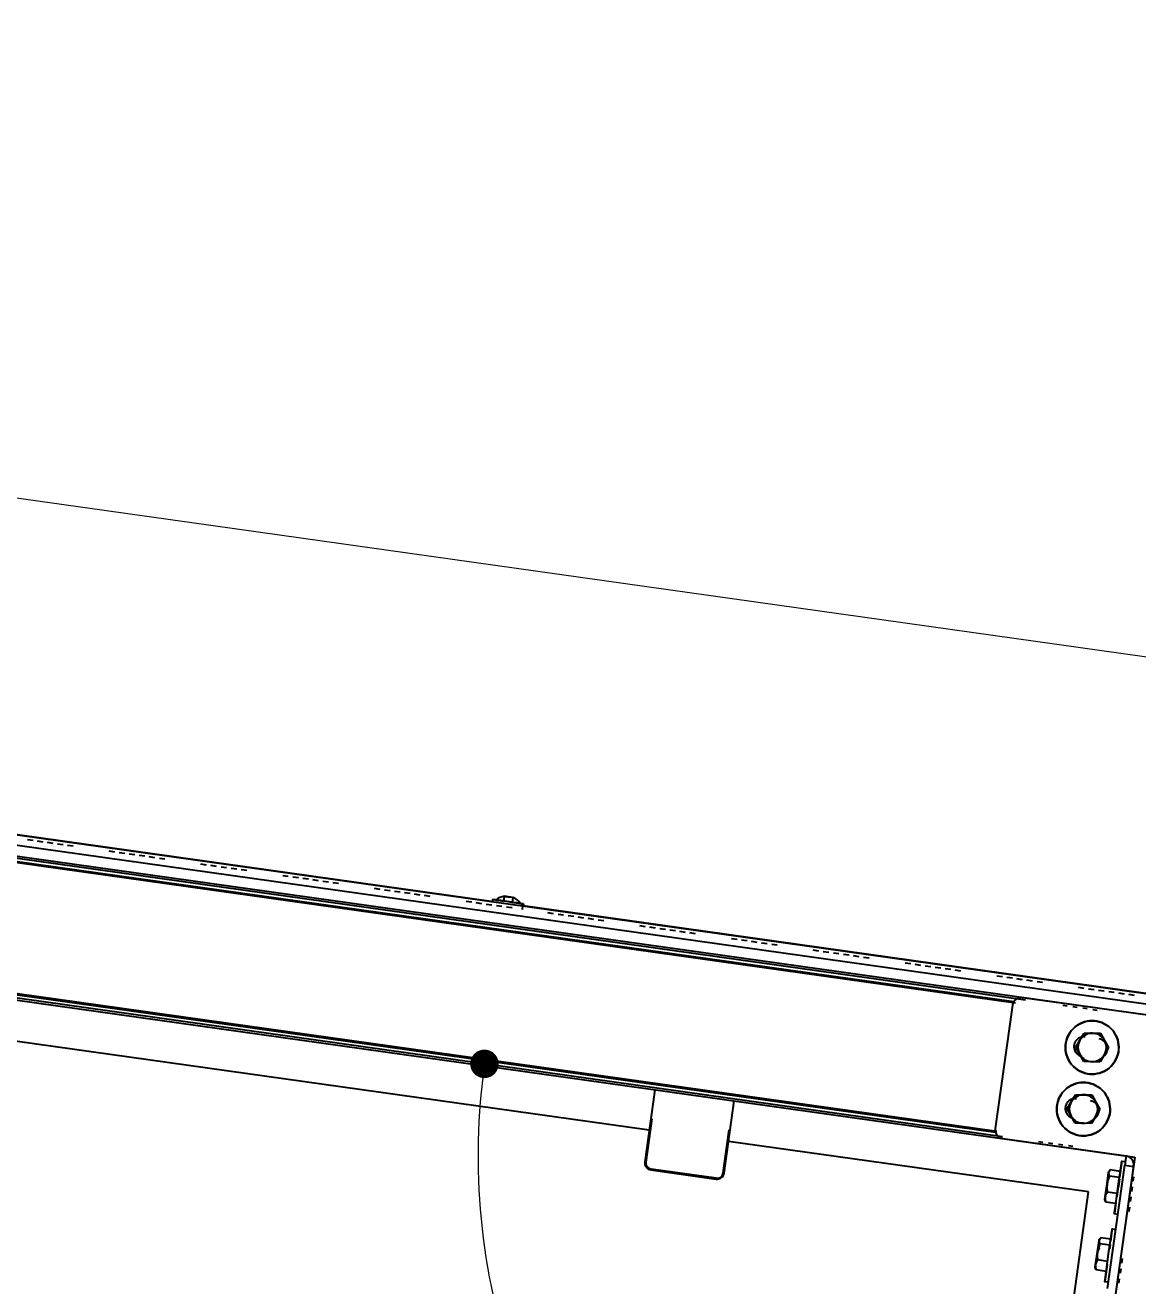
# Model space of a CAD drawing. Header units: millimetres. Extents: x 3109 to 13995, y 24552 to 39949.
# Drawn here: x 6123 to 6748, y 35281 to 35990 of the extents above; entities that cross this region are included whole.
import ezdxf

# ---------------------------------------------------------------- set-up
doc = ezdxf.new("R2010")
doc.units = ezdxf.units.MM
doc.header["$LTSCALE"] = 3
doc.layers.add('DomyÅ›lny', color=7, linetype='Continuous')
doc.styles.get("Standard").update_dxf_attribs({"font": 'arial.ttf'})
doc.dimstyles.new('MATEUSZ', dxfattribs={"dimtxt": 35, "dimasz": 16, "dimexe": 0.18, "dimexo": 0.0625, "dimgap": 0.09, "dimtad": 0, "dimdec": 0, "dimdsep": 46, "dimtxsty": 'Standard', "dimblk": 'DOT', "dimcen": 0.09, "dimse1": 1, "dimse2": 1, "dimadec": 0, "dimazin": 0, "dimtfac": 1, "dimtdec": 0, "dimtofl": 0, "dimtmove": 0, "dimatfit": 3, "dimfxl": 1, "dimtolj": 1, "dimtzin": 0, "dimlwd": 9, "dimlwe": 9, "dimarcsym": 0})

# ---------------------------------------------------------------- blocks, each defined once
blk = doc.blocks.new('_Dot')
at = {"color": 0, "linetype": 'ByBlock', "lineweight": -2}
blk.add_line((-0.5, 0), (-1, 0), dxfattribs=at)
at = {"color": 0, "linetype": 'ByBlock', "const_width": 0.5}
blk.add_lwpolyline([(-0.25, 0, 1), (0.25, 0, 1)], format="xyb", close=True, dxfattribs=at)
blk = doc.blocks.new('*D27')
at = {"color": 0, "lineweight": 9, "transparency": 16777216}
for start, end in [(59.5164, 79.03644), (2.96356, 22.4836)]:
    blk.add_arc((6545.65, 33349.34), 309.37, start, end, dxfattribs=at)
at = {"layer": 'Defpoints', "color": 0, "transparency": 16777216}
for p in [(6825.8, 35342.67), (6820.48, 33491.39), (6414.74, 33349.34), (6545.65, 33349.34), (6594.74, 33349.34)]:
    blk.add_point(p, dxfattribs=at)
at = {"color": 0, "lineweight": 9, "transparency": 16777216, "xscale": 16, "yscale": 16, "zscale": 16}
for p, rotation in [((6588.71, 33655.7), 170.518219425483), ((6855.02, 33349.34), 271.4817805745178)]:
    blk.add_blockref('_Dot', p, dxfattribs=dict(at, rotation=rotation))
at = {"color": 0, "transparency": 16777216, "insert": (6779.14, 33552.3), "char_height": 100, "attachment_point": 5, "rotation": 311}
blk.add_mtext('\\A1;82°', dxfattribs=at)
blk = doc.blocks.new('*D29')
at = {"color": 0, "lineweight": 9, "transparency": 16777216}
for start, end in [(340.87021, 2.82595), (279.17405, 301.12979)]:
    blk.add_arc((4551.57, 34184.71), 288.86, start, end, dxfattribs=at)
at = {"layer": 'Defpoints', "color": 0, "transparency": 16777216}
for p in [(4394.27, 35681.38), (6612.72, 34401.34), (4551.57, 34184.71), (4721.36, 33951.02), (4638.64, 33356.34)]:
    blk.add_point(p, dxfattribs=at)
at = {"color": 0, "lineweight": 9, "transparency": 16777216, "xscale": 16, "yscale": 16, "zscale": 16}
for p, rotation in [((4838.85, 34214.9), 94.41297339771745), ((4581.77, 33897.43), 187.5870266022825)]:
    blk.add_blockref('_Dot', p, dxfattribs=dict(at, rotation=rotation))
at = {"color": 0, "transparency": 16777216, "insert": (4776.06, 34002.92), "char_height": 100, "attachment_point": 5, "rotation": 51}
blk.add_mtext('\\A1;90°', dxfattribs=at)
blk = doc.blocks.new('*D30')
at = {"color": 0, "lineweight": 9, "transparency": 16777216}
for start, end in [(329.45443, 349.50127), (278.49873, 298.54557)]:
    blk.add_arc((4392.79, 35685.64), 366.91, start, end, dxfattribs=at)
at = {"layer": 'Defpoints', "color": 0, "transparency": 16777216}
for p in [(4469.01, 35674.93), (4401.08, 35606.73), (4583.59, 35372.25), (6672.2, 35365.29), (4637.61, 33356.34)]:
    blk.add_point(p, dxfattribs=at)
at = {"color": 0, "lineweight": 9, "transparency": 16777216, "xscale": 16, "yscale": 16, "zscale": 16}
for p, rotation in [((4756.13, 35634.58), 80.75063463596969), ((4431.14, 35320.75), 187.2493653640306)]:
    blk.add_blockref('_Dot', p, dxfattribs=dict(at, rotation=rotation))
at = {"color": 0, "transparency": 16777216, "insert": (4647.66, 35421.71), "char_height": 100, "attachment_point": 5, "rotation": 44}
blk.add_mtext('\\A1;76°', dxfattribs=at)
blk = doc.blocks.new('*D31')
at = {"color": 0, "lineweight": 9, "transparency": 16777216}
for start, end in [(174.47431, 201.63469), (232.36531, 259.52569)]:
    blk.add_arc((6747.74, 35354.68), 370.53, start, end, dxfattribs=at)
at = {"layer": 'Defpoints', "color": 0, "transparency": 16777216}
for p in [(4469.01, 35674.93), (6672.2, 35365.29), (6737.21, 35279.78), (6404.19, 35215.88), (6465.9, 33349.34)]:
    blk.add_point(p, dxfattribs=at)
at = {"color": 0, "lineweight": 9, "transparency": 16777216, "xscale": 16, "yscale": 16, "zscale": 16}
for p, rotation in [((6380.81, 35406.25), 83.23715371402146), ((6696.17, 34987.75), 350.7628462859789)]:
    blk.add_blockref('_Dot', p, dxfattribs=dict(at, rotation=rotation))
at = {"color": 0, "transparency": 16777216, "insert": (6451.82, 35131.69), "char_height": 100, "attachment_point": 5, "rotation": 307}
blk.add_mtext('\\A1;90°', dxfattribs=at)
blk = doc.blocks.new('*D32')
at = {"color": 0, "lineweight": 9, "transparency": 16777216}
for p, q in [((7401.61, 35409.97), (7401.61, 34534.29)), ((7401.61, 33357.34), (7401.61, 34233.02))]:
    blk.add_line(p, q, dxfattribs=at)
at = {"layer": 'Defpoints', "color": 0, "transparency": 16777216}
for p in [(6879.77, 35425.97), (6604.45, 33341.34), (7401.61, 33341.34)]:
    blk.add_point(p, dxfattribs=at)
at = {"color": 0, "lineweight": 9, "transparency": 16777216, "xscale": 16, "yscale": 16, "zscale": 16}
for p, rotation in [((7401.61, 35425.97), 90), ((7401.61, 33341.34), 270)]:
    blk.add_blockref('_Dot', p, dxfattribs=dict(at, rotation=rotation))
at = {"color": 0, "transparency": 16777216, "insert": (7401.61, 34383.66), "char_height": 100, "attachment_point": 5, "rotation": 90}
blk.add_mtext('\\A1;2085', dxfattribs=at)
blk = doc.blocks.new('*D33')
at = {"color": 0, "lineweight": 9, "transparency": 16777216}
for p, q in [((4297.74, 35979.98), (5445.38, 35818.69)), ((6890.27, 35615.62), (5742.63, 35776.91))]:
    blk.add_line(p, q, dxfattribs=at)
at = {"layer": 'Defpoints', "color": 0, "transparency": 16777216}
for p in [(4255.56, 35794.78), (6906.11, 35613.39), (6879.77, 35425.97)]:
    blk.add_point(p, dxfattribs=at)
at = {"color": 0, "lineweight": 9, "transparency": 16777216, "xscale": 16, "yscale": 16, "zscale": 16}
for p, rotation in [((4281.9, 35982.2), 172.0000000000003), ((6906.11, 35613.39), 352.0000000000002)]:
    blk.add_blockref('_Dot', p, dxfattribs=dict(at, rotation=rotation))
at = {"color": 0, "transparency": 16777216, "insert": (5594, 35797.8), "char_height": 100, "attachment_point": 5, "rotation": 352}
blk.add_mtext('\\A1;2650', dxfattribs=at)
blk = doc.blocks.new('*D34')
at = {"color": 0, "lineweight": 9, "transparency": 16777216}
for p, q in [((4270.17, 32724.1), (5416.74, 32724.1)), ((6863.77, 32724.1), (5717.19, 32724.1))]:
    blk.add_line(p, q, dxfattribs=at)
at = {"layer": 'Defpoints', "color": 0, "transparency": 16777216}
for p in [(4254.17, 35784.88), (6879.77, 35425.97), (6879.77, 32724.1)]:
    blk.add_point(p, dxfattribs=at)
at = {"color": 0, "lineweight": 9, "transparency": 16777216, "xscale": 16, "yscale": 16, "zscale": 16, "rotation": 180}
blk.add_blockref('_Dot', (4254.17, 32724.1), dxfattribs=at)
at = {"color": 0, "lineweight": 9, "transparency": 16777216, "xscale": 16, "yscale": 16, "zscale": 16}
blk.add_blockref('_Dot', (6879.77, 32724.1), dxfattribs=at)
at = {"color": 0, "transparency": 16777216, "insert": (5566.97, 32724.1), "char_height": 100, "attachment_point": 5}
blk.add_mtext('\\A1;2626', dxfattribs=at)
blk = doc.blocks.new('*D36')
at = {"color": 0, "lineweight": 9, "transparency": 16777216}
for p, q in [((4319.69, 32936.73), (5422.43, 32936.73)), ((6825.88, 32936.73), (5723.15, 32936.73))]:
    blk.add_line(p, q, dxfattribs=at)
at = {"layer": 'Defpoints', "color": 0, "transparency": 16777216}
for p in [(4303.69, 35777.81), (6841.88, 35421.2), (6841.88, 32936.73)]:
    blk.add_point(p, dxfattribs=at)
at = {"color": 0, "lineweight": 9, "transparency": 16777216, "xscale": 16, "yscale": 16, "zscale": 16, "rotation": 180}
blk.add_blockref('_Dot', (4303.69, 32936.73), dxfattribs=at)
at = {"color": 0, "lineweight": 9, "transparency": 16777216, "xscale": 16, "yscale": 16, "zscale": 16}
blk.add_blockref('_Dot', (6841.88, 32936.73), dxfattribs=at)
at = {"color": 0, "transparency": 16777216, "insert": (5572.79, 32936.73), "char_height": 100, "attachment_point": 5}
blk.add_mtext('\\A1;2538', dxfattribs=at)

msp = doc.modelspace()

# ---------------------------------------------------------------- linework, layer by layer
at = {"layer": 'DomyÅ›lny'}
for p, q in [((4329.26, 35786.44), (6838.6, 35433.78)), ((6837.78, 35427.94), (4328.44, 35780.61)), ((6757.71, 35433.03), (4405.08, 35763.67)), ((4479.47, 35752.18), (6685.15, 35442.19)), ((4482.73, 35749.22), (6679.49, 35440.49)), ((6678.49, 35441.13), (4483.47, 35749.62)), ((4393.95, 35684.45), (6746.58, 35353.81)), ((6672.2, 35365.29), (4469.01, 35674.93)), ((4473.17, 35676.34), (6668.19, 35367.85)), ((6668.94, 35368.25), (4473.43, 35676.81)), ((6385.9, 35497.4), (5996.37, 35552.14)), ((6126.99, 35531.77), (6123.82, 35532.21)), ((6132.63, 35530.97), (6129.47, 35531.42)), ((6138.28, 35530.18), (6135.12, 35530.63)), ((6143.93, 35529.39), (6140.76, 35529.83)), ((6149.57, 35528.59), (6146.41, 35529.04)), ((6172.95, 35525.31), (6169.79, 35525.75)), ((6178.6, 35524.51), (6175.43, 35524.96)), ((6184.24, 35523.72), (6181.08, 35524.17)), ((6189.89, 35522.93), (6186.73, 35523.37)), ((6195.54, 35522.13), (6192.38, 35522.58)), ((6201.19, 35521.34), (6198.02, 35521.78)), ((6224.56, 35518.05), (6221.4, 35518.5)), ((6230.21, 35517.26), (6227.05, 35517.71)), ((6235.86, 35516.47), (6232.69, 35516.91)), ((6241.5, 35515.67), (6238.34, 35516.12)), ((6247.15, 35514.88), (6243.99, 35515.32)), ((6270.53, 35511.59), (6267.37, 35512.04)), ((6276.18, 35510.8), (6273.01, 35511.25)), ((6281.82, 35510.01), (6278.66, 35510.45)), ((6287.47, 35509.21), (6284.31, 35509.66)), ((6293.12, 35508.42), (6289.95, 35508.86)), ((6298.76, 35507.63), (6295.6, 35508.07)), ((6322.14, 35504.34), (6318.98, 35504.79)), ((6327.79, 35503.55), (6324.63, 35503.99)), ((6333.44, 35502.75), (6330.27, 35503.2)), ((6339.08, 35501.96), (6335.92, 35502.4)), ((6344.73, 35501.17), (6341.57, 35501.61)), ((6350.38, 35500.37), (6347.21, 35500.82)), ((6391.66, 35497.8), (6392.02, 35500.34)), ((6473.53, 35368.95), (5589.34, 35493.22)), ((6373.75, 35497.09), (6370.59, 35497.53)), ((6379.4, 35496.29), (6376.24, 35496.74)), ((6385.05, 35495.5), (6381.89, 35495.94)), ((6385.31, 35497.48), (6385.48, 35498.67)), ((6390.7, 35494.71), (6387.53, 35495.15)), ((6396.34, 35493.91), (6393.18, 35494.36)), ((6396.62, 35497.11), (6396.97, 35499.64)), ((6790.78, 35440.5), (6401.25, 35495.24)), ((6402.23, 35495.1), (6401.96, 35493.12)), ((6402.8, 35496.24), (6402.64, 35495.05)), ((6419.72, 35490.63), (6416.56, 35491.07)), ((6425.37, 35489.83), (6422.2, 35490.28)), ((6431.01, 35489.04), (6427.85, 35489.48)), ((6436.66, 35488.25), (6433.5, 35488.69)), ((6442.31, 35487.45), (6439.14, 35487.9)), ((6447.96, 35486.66), (6444.79, 35487.1)), ((6471.33, 35483.37), (6468.17, 35483.82)), ((6476.98, 35482.58), (6473.82, 35483.02)), ((6482.63, 35481.79), (6479.46, 35482.23)), ((6488.27, 35480.99), (6485.11, 35481.44)), ((6493.92, 35480.2), (6490.76, 35480.64)), ((6499.57, 35479.4), (6496.4, 35479.85)), ((6522.95, 35476.12), (6519.78, 35476.56)), ((6528.59, 35475.33), (6525.43, 35475.77)), ((6534.24, 35474.53), (6531.08, 35474.98)), ((6539.89, 35473.74), (6536.72, 35474.18)), ((6545.53, 35472.94), (6542.37, 35473.39)), ((6568.91, 35469.66), (6565.75, 35470.1)), ((6574.56, 35468.87), (6571.4, 35469.31)), ((6580.21, 35468.07), (6577.04, 35468.52)), ((6585.85, 35467.28), (6582.69, 35467.72)), ((6591.5, 35466.48), (6588.34, 35466.93)), ((6597.15, 35465.69), (6593.98, 35466.14)), ((6620.52, 35462.41), (6617.36, 35462.85)), ((6626.17, 35461.61), (6623.01, 35462.06)), ((6631.82, 35460.82), (6628.65, 35461.26)), ((6637.47, 35460.02), (6634.3, 35460.47)), ((6643.11, 35459.23), (6639.95, 35459.68)), ((6648.76, 35458.44), (6645.6, 35458.88)), ((6672.14, 35455.15), (6668.97, 35455.6)), ((6677.78, 35454.36), (6674.62, 35454.8)), ((6683.43, 35453.56), (6680.27, 35454.01)), ((6689.08, 35452.77), (6685.91, 35453.22)), ((6694.72, 35451.98), (6691.56, 35452.42)), ((6831.98, 35422.59), (6683.44, 35443.46)), ((6718.1, 35448.69), (6714.94, 35449.14)), ((6723.75, 35447.9), (6720.59, 35448.34)), ((6729.4, 35447.1), (6726.23, 35447.55)), ((6735.04, 35446.31), (6731.88, 35446.76)), ((6740.69, 35445.52), (6737.53, 35445.96)), ((6746.34, 35444.72), (6743.17, 35445.17)), ((6677.79, 35439.21), (6668.05, 35369.89)), ((6706.04, 35439.25), (6708.52, 35438.9)), ((6711.69, 35438.46), (6714.17, 35438.11)), ((6717.33, 35437.67), (6719.82, 35437.32)), ((6722.98, 35436.87), (6725.46, 35436.52)), ((6731.81, 35415.43), (6730.58, 35415.43)), ((6476.73, 35391.73), (6471.02, 35351.13)), ((6713.1, 35388.84), (6708.44, 35380.87)), ((6515.59, 35344.87), (6521.29, 35385.47)), ((6726.94, 35380.77), (6725.71, 35380.78)), ((6474.93, 35375.32), (6471.52, 35351.06)), ((6471.52, 35351.06), (6474.93, 35375.32)), ((6515.09, 35344.94), (6518.5, 35369.2)), ((6518.5, 35369.2), (6515.09, 35344.94)), ((6720.6, 35334.23), (6518.09, 35362.69)), ((6672.31, 35364.24), (6741.63, 35354.5)), ((6694.79, 35362.12), (6692.31, 35362.47)), ((6700.44, 35361.33), (6697.95, 35361.67)), ((6706.08, 35360.53), (6703.6, 35360.88)), ((6711.73, 35359.74), (6709.25, 35360.09)), ((6746.58, 35353.81), (6464.87, 33349.34)), ((6739.2, 35351.61), (6741.18, 35351.33)), ((6474.43, 35346.61), (6511.07, 35341.46)), ((6474.5, 35347.11), (6511.14, 35341.96)), ((6511.14, 35341.96), (6474.5, 35347.11)), ((6731.16, 35280.01), (6740.9, 35349.32)), ((6731.89, 35345.57), (6732.34, 35346.14)), ((6738.39, 35345.82), (6732.76, 35346.61)), ((6745.88, 35348.85), (6736.14, 35279.54)), ((6740.9, 35349.32), (6745.85, 35348.63)), ((6737.91, 35342.39), (6732.27, 35343.18)), ((6744.91, 35334.56), (6745.26, 35337.04)), ((6745.7, 35340.21), (6746.05, 35342.69)), ((6692.11, 35131.48), (6720.6, 35334.23)), ((6736.63, 35333.33), (6731, 35334.12)), ((6744.11, 35328.91), (6744.46, 35331.4)), ((6735.84, 35327.7), (6730.21, 35328.49)), ((6743.32, 35323.27), (6743.67, 35325.75)), ((6737.01, 35321.63), (6735.03, 35321.91)), ((6733.84, 35313.48), (6735.82, 35313.2)), ((6732.55, 35304.26), (6726.92, 35305.05)), ((6733.03, 35307.68), (6727.4, 35308.47)), ((6731.27, 35295.2), (6725.64, 35295.99)), ((6739.24, 35294.24), (6739.59, 35296.73)), ((6724.57, 35290.92), (6724.3, 35291.59)), ((6730.48, 35289.56), (6724.85, 35290.36)), ((6738.45, 35288.59), (6738.8, 35291.08)), ((6731.65, 35283.49), (6729.67, 35283.77)), ((6737.65, 35282.95), (6738, 35285.43))]:
    msp.add_line(p, q, dxfattribs=at)
for points in [[(6394.5, 35499.99, 0), (6393.89, 35500.16, 0), (6393.27, 35500.27, 0), (6392.65, 35500.33, 0), (6392.02, 35500.34, 0)], [(6392.02, 35500.34, 0), (6392.65, 35500.33, 0), (6393.27, 35500.27, 0), (6393.89, 35500.16, 0), (6394.5, 35499.99, 0)], [(6396.97, 35499.64, 0), (6396.37, 35499.81, 0), (6395.75, 35499.92, 0), (6395.12, 35499.98, 0), (6394.5, 35499.99, 0)], [(6402.8, 35496.24, 0), (6402.8, 35496.24, 0), (6402.8, 35496.24, 0), (6402.8, 35496.24, 0), (6402.8, 35496.24, 0), (6402.8, 35496.24, 0), (6402.8, 35496.24, 0), (6402.8, 35496.24, 0), (6402.8, 35496.24, 0), (6402.8, 35496.24, 0), (6402.8, 35496.24, 0), (6402.8, 35496.24, 0), (6402.78, 35496.24, 0), (6402.7, 35496.25, 0), (6402.37, 35496.3, 0), (6400.97, 35496.49, 0), (6390.59, 35497.95, 0), (6385.51, 35498.67, 0), (6385.48, 35498.67, 0), (6385.48, 35498.67, 0), (6385.48, 35498.67, 0), (6385.48, 35498.67, 0), (6385.48, 35498.67, 0), (6385.48, 35498.67, 0), (6385.48, 35498.67, 0), (6385.48, 35498.67, 0), (6385.48, 35498.67, 0), (6385.48, 35498.67, 0), (6385.48, 35498.67, 0), (6385.48, 35498.67, 0), (6385.48, 35498.67, 0), (6385.48, 35498.67, 0), (6385.48, 35498.67, 0), (6385.48, 35498.67, 0), (6385.48, 35498.67, 0), (6385.48, 35498.67, 0), (6385.5, 35498.67, 0), (6385.58, 35498.66, 0), (6385.91, 35498.61, 0), (6389.11, 35498.16, 0)], [(6401.07, 35496.48, 0), (6401.07, 35496.48, 0), (6401.07, 35496.48, 0), (6401.07, 35496.48, 0), (6401.07, 35496.48, 0), (6401.07, 35496.48, 0), (6401.07, 35496.48, 0), (6401.07, 35496.48, 0), (6401.07, 35496.48, 0), (6401.07, 35496.48, 0), (6401.07, 35496.48, 0), (6401.07, 35496.48, 0), (6401.05, 35496.48, 0), (6400.98, 35496.49, 0), (6400.68, 35496.53, 0), (6397.44, 35496.99, 0), (6388.65, 35498.22, 0), (6387.33, 35498.41, 0), (6387.23, 35498.42, 0), (6387.21, 35498.43, 0), (6387.21, 35498.43, 0), (6387.21, 35498.43, 0), (6387.21, 35498.43, 0), (6387.21, 35498.43, 0), (6387.21, 35498.43, 0), (6387.21, 35498.43, 0), (6387.21, 35498.43, 0), (6387.21, 35498.43, 0), (6387.21, 35498.43, 0), (6387.21, 35498.43, 0), (6387.21, 35498.43, 0), (6387.21, 35498.43, 0), (6387.21, 35498.43, 0), (6387.21, 35498.43, 0), (6387.21, 35498.43, 0), (6387.21, 35498.43, 0), (6387.23, 35498.42, 0), (6387.3, 35498.41, 0), (6387.6, 35498.37, 0), (6388.86, 35498.2, 0), (6391.6, 35497.81, 0)], [(6393.97, 35497.48, 0), (6397.25, 35497.02, 0)], [(6397.25, 35497.02, 0), (6402.8, 35496.24, 0)], [(6722.62, 35400.47, 0), (6721.27, 35400.52, 0), (6719.89, 35400.71, 0), (6718.49, 35401.03, 0), (6717.09, 35401.49, 0), (6715.72, 35402.11, 0), (6714.4, 35402.87, 0), (6713.15, 35403.77, 0), (6711.99, 35404.8, 0), (6710.94, 35405.95, 0), (6710.03, 35407.19, 0), (6709.25, 35408.5, 0), (6708.62, 35409.87, 0), (6708.14, 35411.26, 0), (6707.8, 35412.66, 0), (6707.6, 35414.04, 0), (6707.53, 35415.38, 0), (6707.59, 35416.73, 0), (6707.77, 35418.11, 0), (6708.09, 35419.51, 0), (6708.55, 35420.91, 0), (6709.17, 35422.28, 0), (6709.93, 35423.61, 0), (6710.83, 35424.86, 0), (6711.86, 35426.02, 0), (6713.01, 35427.06, 0), (6714.25, 35427.98, 0), (6715.57, 35428.76, 0), (6716.93, 35429.39, 0), (6718.32, 35429.87, 0), (6719.72, 35430.2, 0), (6721.1, 35430.4, 0), (6722.44, 35430.47, 0)], [(6722.46, 35430.47, 0), (6721.11, 35430.41, 0), (6719.73, 35430.21, 0), (6718.33, 35429.87, 0), (6716.94, 35429.39, 0), (6715.58, 35428.76, 0), (6714.26, 35427.98, 0), (6713.02, 35427.06, 0), (6711.88, 35426.02, 0), (6710.84, 35424.86, 0), (6709.94, 35423.61, 0), (6709.18, 35422.29, 0), (6708.57, 35420.91, 0), (6708.1, 35419.52, 0), (6707.78, 35418.12, 0), (6707.6, 35416.73, 0), (6707.54, 35415.39, 0), (6707.61, 35414.04, 0), (6707.81, 35412.66, 0), (6708.15, 35411.26, 0), (6708.63, 35409.87, 0), (6709.26, 35408.51, 0), (6710.04, 35407.19, 0), (6710.95, 35405.95, 0), (6712, 35404.81, 0), (6713.16, 35403.77, 0), (6714.41, 35402.87, 0), (6715.73, 35402.11, 0), (6717.1, 35401.5, 0), (6718.5, 35401.03, 0), (6719.9, 35400.71, 0), (6721.28, 35400.53, 0), (6722.63, 35400.47, 0)], [(6722.44, 35430.47, 0), (6723.79, 35430.42, 0), (6725.18, 35430.24, 0), (6726.58, 35429.92, 0), (6727.97, 35429.45, 0), (6729.34, 35428.84, 0), (6730.67, 35428.07, 0), (6731.92, 35427.17, 0), (6733.08, 35426.14, 0), (6734.12, 35424.99, 0), (6735.04, 35423.75, 0), (6735.82, 35422.44, 0), (6736.45, 35421.07, 0), (6736.93, 35419.68, 0), (6737.27, 35418.29, 0), (6737.46, 35416.91, 0), (6737.53, 35415.56, 0), (6737.48, 35414.21, 0), (6737.3, 35412.83, 0), (6736.98, 35411.43, 0), (6736.51, 35410.03, 0), (6735.9, 35408.66, 0), (6735.13, 35407.34, 0), (6734.23, 35406.09, 0), (6733.2, 35404.93, 0), (6732.05, 35403.88, 0), (6730.81, 35402.96, 0), (6729.5, 35402.19, 0), (6728.14, 35401.56, 0), (6726.74, 35401.07, 0), (6725.35, 35400.74, 0), (6723.97, 35400.54, 0), (6722.62, 35400.47, 0)], [(6722.63, 35400.47, 0), (6723.98, 35400.54, 0), (6725.36, 35400.74, 0), (6726.76, 35401.08, 0), (6728.15, 35401.56, 0), (6729.51, 35402.19, 0), (6730.83, 35402.97, 0), (6732.07, 35403.88, 0), (6733.21, 35404.93, 0), (6734.24, 35406.09, 0), (6735.15, 35407.34, 0), (6735.91, 35408.66, 0), (6736.52, 35410.03, 0), (6736.99, 35411.43, 0), (6737.31, 35412.83, 0), (6737.49, 35414.21, 0), (6737.54, 35415.56, 0), (6737.48, 35416.91, 0), (6737.28, 35418.29, 0), (6736.94, 35419.69, 0), (6736.46, 35421.08, 0), (6735.83, 35422.44, 0), (6735.05, 35423.76, 0), (6734.13, 35425, 0), (6733.09, 35426.14, 0), (6731.93, 35427.17, 0), (6730.68, 35428.08, 0), (6729.36, 35428.84, 0), (6727.98, 35429.45, 0), (6726.59, 35429.92, 0), (6725.19, 35430.24, 0), (6723.8, 35430.42, 0), (6722.46, 35430.47, 0)], [(6715.68, 35419.52, 0), (6718.01, 35423.51, 0)], [(6722.63, 35423.48, 0), (6721.62, 35423.42, 0), (6720.59, 35423.23, 0), (6719.58, 35422.9, 0), (6718.62, 35422.43, 0), (6717.73, 35421.84, 0), (6716.93, 35421.15, 0), (6716.24, 35420.36, 0), (6715.68, 35419.52, 0)], [(6718.01, 35423.51, 0), (6722.63, 35423.48, 0)], [(6722.63, 35423.48, 0), (6727.24, 35423.45, 0)], [(6729.53, 35419.44, 0), (6728.98, 35420.29, 0), (6728.3, 35421.08, 0), (6727.51, 35421.79, 0), (6726.62, 35422.39, 0), (6725.67, 35422.86, 0), (6724.66, 35423.21, 0), (6723.64, 35423.41, 0), (6722.63, 35423.48, 0)], [(6727.24, 35423.45, 0), (6729.53, 35419.44, 0)], [(6718.59, 35421.43, 0), (6718.05, 35421.48, 0), (6717.51, 35421.48, 0), (6716.97, 35421.42, 0), (6716.44, 35421.31, 0), (6715.93, 35421.15, 0), (6715.43, 35420.93, 0), (6714.95, 35420.68, 0), (6714.51, 35420.37, 0), (6714.09, 35420.02, 0), (6713.71, 35419.64, 0), (6713.37, 35419.22, 0), (6713.08, 35418.76, 0), (6712.83, 35418.29, 0), (6712.62, 35417.78, 0), (6712.47, 35417.26, 0), (6712.37, 35416.73, 0), (6712.32, 35416.2, 0), (6712.33, 35415.66, 0), (6712.38, 35415.12, 0), (6712.49, 35414.59, 0), (6712.65, 35414.08, 0), (6712.86, 35413.58, 0), (6713.12, 35413.1, 0), (6713.42, 35412.66, 0), (6713.77, 35412.24, 0), (6714.15, 35411.86, 0), (6714.57, 35411.52, 0), (6715.02, 35411.22, 0), (6715.5, 35410.97, 0), (6716, 35410.77, 0), (6716.51, 35410.61, 0), (6717.04, 35410.51, 0)], [(6713.34, 35415.54, 0), (6715.68, 35419.52, 0)], [(6715.63, 35411.52, 0), (6713.34, 35415.54, 0)], [(6715.68, 35419.52, 0), (6715.22, 35418.62, 0), (6714.88, 35417.63, 0), (6714.66, 35416.6, 0), (6714.58, 35415.53, 0), (6714.65, 35414.46, 0), (6714.85, 35413.42, 0), (6715.18, 35412.43, 0), (6715.63, 35411.52, 0)], [(6728.49, 35410.09, 0), (6729.19, 35410.58, 0), (6729.81, 35411.16, 0), (6730.33, 35411.84, 0), (6730.74, 35412.59, 0), (6731.02, 35413.39, 0), (6731.19, 35414.22, 0), (6731.22, 35415.07, 0), (6731.12, 35415.92, 0), (6730.89, 35416.73, 0), (6730.54, 35417.51, 0), (6730.08, 35418.22, 0), (6729.51, 35418.85, 0), (6728.85, 35419.39, 0), (6728.12, 35419.82, 0), (6727.33, 35420.13, 0), (6726.5, 35420.31, 0)], [(6731.81, 35415.43, 0), (6729.49, 35411.44, 0)], [(6729.49, 35411.44, 0), (6729.94, 35412.35, 0), (6730.29, 35413.33, 0), (6730.5, 35414.37, 0), (6730.58, 35415.43, 0)], [(6729.53, 35419.44, 0), (6731.81, 35415.43, 0)], [(6730.58, 35415.43, 0), (6730.52, 35416.5, 0), (6730.31, 35417.54, 0), (6729.98, 35418.53, 0), (6729.53, 35419.44, 0)], [(6715.63, 35411.52, 0), (6716.19, 35410.67, 0), (6716.87, 35409.88, 0), (6717.66, 35409.18, 0), (6718.54, 35408.58, 0), (6719.5, 35408.1, 0), (6720.5, 35407.76, 0), (6721.52, 35407.55, 0), (6722.53, 35407.48, 0)], [(6717.91, 35407.51, 0), (6715.63, 35411.52, 0)], [(6722.53, 35407.48, 0), (6723.55, 35407.54, 0), (6724.57, 35407.73, 0), (6725.58, 35408.06, 0), (6726.54, 35408.53, 0), (6727.43, 35409.12, 0), (6728.23, 35409.82, 0), (6728.92, 35410.6, 0), (6729.49, 35411.44, 0)], [(6729.49, 35411.44, 0), (6727.15, 35407.45, 0)], [(6722.53, 35407.48, 0), (6717.91, 35407.51, 0)], [(6727.15, 35407.45, 0), (6722.53, 35407.48, 0)], [(6717.75, 35365.81, 0), (6716.4, 35365.87, 0), (6715.02, 35366.05, 0), (6713.62, 35366.37, 0), (6712.22, 35366.83, 0), (6710.85, 35367.45, 0), (6709.53, 35368.21, 0), (6708.28, 35369.11, 0), (6707.12, 35370.14, 0), (6706.07, 35371.29, 0), (6705.15, 35372.53, 0), (6704.38, 35373.85, 0), (6703.75, 35375.21, 0), (6703.27, 35376.6, 0), (6702.93, 35378, 0), (6702.73, 35379.38, 0), (6702.66, 35380.72, 0), (6702.71, 35382.07, 0), (6702.9, 35383.46, 0), (6703.22, 35384.86, 0), (6703.68, 35386.25, 0), (6704.3, 35387.62, 0), (6705.06, 35388.95, 0), (6705.96, 35390.2, 0), (6706.99, 35391.36, 0), (6708.14, 35392.4, 0), (6709.38, 35393.32, 0), (6710.69, 35394.1, 0), (6712.06, 35394.73, 0), (6713.45, 35395.21, 0), (6714.85, 35395.55, 0), (6716.23, 35395.74, 0), (6717.57, 35395.81, 0)], [(6717.59, 35395.81, 0), (6716.24, 35395.75, 0), (6714.86, 35395.55, 0), (6713.46, 35395.21, 0), (6712.07, 35394.73, 0), (6710.71, 35394.1, 0), (6709.39, 35393.32, 0), (6708.15, 35392.4, 0), (6707, 35391.36, 0), (6705.97, 35390.2, 0), (6705.07, 35388.95, 0), (6704.31, 35387.63, 0), (6703.69, 35386.25, 0), (6703.23, 35384.86, 0), (6702.91, 35383.46, 0), (6702.73, 35382.08, 0), (6702.67, 35380.73, 0), (6702.74, 35379.38, 0), (6702.94, 35378, 0), (6703.28, 35376.6, 0), (6703.76, 35375.21, 0), (6704.39, 35373.85, 0), (6705.17, 35372.53, 0), (6706.08, 35371.29, 0), (6707.13, 35370.15, 0), (6708.29, 35369.11, 0), (6709.54, 35368.21, 0), (6710.86, 35367.45, 0), (6712.23, 35366.84, 0), (6713.63, 35366.37, 0), (6715.03, 35366.05, 0), (6716.41, 35365.87, 0), (6717.76, 35365.81, 0)], [(6717.57, 35395.81, 0), (6718.92, 35395.76, 0), (6720.3, 35395.58, 0), (6721.7, 35395.26, 0), (6723.1, 35394.79, 0), (6724.47, 35394.18, 0), (6725.8, 35393.41, 0), (6727.05, 35392.51, 0), (6728.21, 35391.48, 0), (6729.25, 35390.33, 0), (6730.17, 35389.09, 0), (6730.95, 35387.78, 0), (6731.58, 35386.41, 0), (6732.06, 35385.02, 0), (6732.39, 35383.63, 0), (6732.59, 35382.25, 0), (6732.66, 35380.9, 0), (6732.61, 35379.55, 0), (6732.43, 35378.17, 0), (6732.11, 35376.77, 0), (6731.64, 35375.37, 0), (6731.03, 35374, 0), (6730.26, 35372.68, 0), (6729.36, 35371.43, 0), (6728.33, 35370.27, 0), (6727.18, 35369.22, 0), (6725.94, 35368.31, 0), (6724.63, 35367.53, 0), (6723.26, 35366.9, 0), (6721.87, 35366.42, 0), (6720.48, 35366.08, 0), (6719.1, 35365.88, 0), (6717.75, 35365.81, 0)], [(6717.76, 35365.81, 0), (6719.11, 35365.88, 0), (6720.49, 35366.08, 0), (6721.88, 35366.42, 0), (6723.28, 35366.9, 0), (6724.64, 35367.53, 0), (6725.95, 35368.31, 0), (6727.2, 35369.22, 0), (6728.34, 35370.27, 0), (6729.37, 35371.43, 0), (6730.28, 35372.68, 0), (6731.04, 35374, 0), (6731.65, 35375.37, 0), (6732.12, 35376.77, 0), (6732.44, 35378.17, 0), (6732.62, 35379.55, 0), (6732.67, 35380.9, 0), (6732.6, 35382.25, 0), (6732.41, 35383.63, 0), (6732.07, 35385.03, 0), (6731.59, 35386.42, 0), (6730.96, 35387.78, 0), (6730.18, 35389.1, 0), (6729.26, 35390.34, 0), (6728.22, 35391.48, 0), (6727.06, 35392.51, 0), (6725.81, 35393.42, 0), (6724.48, 35394.18, 0), (6723.11, 35394.79, 0), (6721.72, 35395.26, 0), (6720.32, 35395.58, 0), (6718.93, 35395.76, 0), (6717.59, 35395.81, 0)], [(6713.72, 35386.62, 0), (6713.18, 35386.67, 0), (6712.64, 35386.67, 0), (6712.1, 35386.61, 0), (6711.57, 35386.5, 0), (6711.06, 35386.34, 0), (6710.56, 35386.13, 0), (6710.08, 35385.87, 0), (6709.64, 35385.56, 0), (6709.22, 35385.21, 0), (6708.84, 35384.83, 0), (6708.5, 35384.41, 0), (6708.21, 35383.95, 0), (6707.96, 35383.48, 0), (6707.75, 35382.97, 0), (6707.6, 35382.45, 0), (6707.5, 35381.92, 0), (6707.45, 35381.39, 0), (6707.45, 35380.85, 0), (6707.51, 35380.31, 0), (6707.62, 35379.78, 0), (6707.78, 35379.27, 0), (6707.99, 35378.77, 0), (6708.25, 35378.29, 0), (6708.55, 35377.85, 0), (6708.9, 35377.43, 0), (6709.28, 35377.05, 0), (6709.7, 35376.71, 0), (6710.15, 35376.41, 0), (6710.63, 35376.16, 0), (6711.13, 35375.96, 0), (6711.64, 35375.8, 0), (6712.17, 35375.7, 0)], [(6710.81, 35384.86, 0), (6713.13, 35388.85, 0)], [(6717.76, 35388.82, 0), (6716.74, 35388.76, 0), (6715.72, 35388.57, 0), (6714.71, 35388.24, 0), (6713.75, 35387.77, 0), (6712.86, 35387.18, 0), (6712.06, 35386.49, 0), (6711.37, 35385.7, 0), (6710.81, 35384.86, 0)], [(6713.13, 35388.85, 0), (6717.76, 35388.82, 0)], [(6717.76, 35388.82, 0), (6722.37, 35388.79, 0)], [(6724.66, 35384.78, 0), (6724.1, 35385.63, 0), (6723.43, 35386.42, 0), (6722.64, 35387.13, 0), (6721.75, 35387.73, 0), (6720.79, 35388.2, 0), (6719.79, 35388.55, 0), (6718.77, 35388.75, 0), (6717.76, 35388.82, 0)], [(6722.37, 35388.79, 0), (6724.66, 35384.78, 0)], [(6708.47, 35380.88, 0), (6710.81, 35384.86, 0)], [(6710.76, 35376.86, 0), (6708.47, 35380.88, 0)], [(6710.81, 35384.86, 0), (6710.35, 35383.96, 0), (6710.01, 35382.97, 0), (6709.79, 35381.94, 0), (6709.71, 35380.87, 0), (6709.78, 35379.8, 0), (6709.98, 35378.76, 0), (6710.31, 35377.78, 0), (6710.76, 35376.86, 0)], [(6723.32, 35375.12, 0), (6724.06, 35375.57, 0), (6724.73, 35376.14, 0), (6725.3, 35376.8, 0), (6725.75, 35377.54, 0), (6726.09, 35378.35, 0), (6726.29, 35379.2, 0), (6726.35, 35380.07, 0), (6726.28, 35380.94, 0), (6726.07, 35381.78, 0), (6725.73, 35382.59, 0), (6725.27, 35383.32, 0), (6724.7, 35383.98, 0), (6724.03, 35384.54, 0), (6723.28, 35384.99, 0), (6722.47, 35385.31, 0), (6721.63, 35385.5, 0)], [(6724.62, 35376.78, 0), (6725.07, 35377.69, 0), (6725.42, 35378.67, 0), (6725.63, 35379.71, 0), (6725.71, 35380.78, 0)], [(6726.94, 35380.77, 0), (6724.62, 35376.78, 0)], [(6724.66, 35384.78, 0), (6726.94, 35380.77, 0)], [(6725.71, 35380.78, 0), (6725.65, 35381.84, 0), (6725.44, 35382.88, 0), (6725.11, 35383.87, 0), (6724.66, 35384.78, 0)], [(6710.76, 35376.86, 0), (6711.32, 35376.02, 0), (6711.99, 35375.23, 0), (6712.78, 35374.52, 0), (6713.67, 35373.92, 0), (6714.63, 35373.44, 0), (6715.63, 35373.1, 0), (6716.65, 35372.89, 0), (6717.66, 35372.82, 0)], [(6713.04, 35372.85, 0), (6710.76, 35376.86, 0)], [(6717.66, 35372.82, 0), (6713.04, 35372.85, 0)], [(6717.66, 35372.82, 0), (6718.68, 35372.88, 0), (6719.7, 35373.07, 0), (6720.71, 35373.4, 0), (6721.67, 35373.87, 0), (6722.56, 35374.46, 0), (6723.36, 35375.16, 0), (6724.05, 35375.94, 0), (6724.62, 35376.78, 0)], [(6722.28, 35372.79, 0), (6717.66, 35372.82, 0)], [(6724.62, 35376.78, 0), (6722.28, 35372.79, 0)], [(6737.4, 35338.83, 0), (6739.19, 35351.51, 0), (6739.2, 35351.6, 0), (6739.2, 35351.61, 0), (6739.2, 35351.61, 0), (6739.2, 35351.61, 0), (6739.2, 35351.61, 0), (6739.2, 35351.61, 0), (6739.2, 35351.61, 0), (6739.2, 35351.61, 0), (6739.2, 35351.61, 0), (6739.2, 35351.61, 0), (6739.2, 35351.61, 0), (6739.2, 35351.61, 0), (6739.2, 35351.61, 0), (6739.2, 35351.61, 0), (6739.2, 35351.61, 0), (6739.2, 35351.61, 0), (6739.2, 35351.61, 0), (6739.2, 35351.61, 0), (6739.2, 35351.61, 0), (6739.2, 35351.6, 0), (6739.19, 35351.55, 0), (6739.16, 35351.35, 0), (6739.04, 35350.48, 0), (6737.91, 35342.39, 0)], [(6741.59, 35354.28, 0), (6741.59, 35354.28, 0), (6741.59, 35354.28, 0), (6741.59, 35354.28, 0), (6741.59, 35354.28, 0), (6741.59, 35354.28, 0), (6741.59, 35354.28, 0), (6741.59, 35354.28, 0), (6741.59, 35354.28, 0), (6741.59, 35354.28, 0), (6741.59, 35354.28, 0), (6741.59, 35354.27, 0), (6741.59, 35354.27, 0), (6741.59, 35354.24, 0), (6741.57, 35354.13, 0), (6741.51, 35353.67, 0), (6740.9, 35349.32, 0)], [(6730.93, 35338.75, 0), (6731.81, 35345, 0)], [(6731.81, 35345, 0), (6731.79, 35344.79, 0), (6731.79, 35344.58, 0), (6731.82, 35344.36, 0), (6731.87, 35344.14, 0), (6732.02, 35343.68, 0), (6732.27, 35343.18, 0)], [(6732.76, 35346.61, 0), (6732.38, 35346.2, 0), (6732.1, 35345.8, 0), (6731.99, 35345.6, 0), (6731.91, 35345.4, 0), (6731.85, 35345.2, 0), (6731.81, 35345, 0)], [(6731.81, 35345, 0), (6731.88, 35345.51, 0), (6731.89, 35345.56, 0), (6731.89, 35345.57, 0), (6731.89, 35345.57, 0), (6731.89, 35345.57, 0), (6731.89, 35345.57, 0), (6731.89, 35345.57, 0), (6731.89, 35345.57, 0), (6731.89, 35345.57, 0), (6731.89, 35345.57, 0), (6731.89, 35345.57, 0), (6731.89, 35345.57, 0), (6731.89, 35345.57, 0), (6731.89, 35345.57, 0), (6731.89, 35345.57, 0), (6731.89, 35345.57, 0), (6731.89, 35345.57, 0), (6731.89, 35345.57, 0), (6731.89, 35345.57, 0), (6731.89, 35345.57, 0), (6731.89, 35345.57, 0), (6731.89, 35345.56, 0), (6731.88, 35345.54, 0), (6731.88, 35345.49, 0)], [(6729.9, 35331.41, 0), (6730.93, 35338.75, 0)], [(6730.93, 35338.75, 0), (6730.8, 35336.54, 0), (6731, 35334.12, 0)], [(6732.27, 35343.18, 0), (6731.41, 35340.91, 0), (6730.93, 35338.75, 0)], [(6735.9, 35328.13, 0), (6735.1, 35322.4, 0), (6735.04, 35321.97, 0), (6735.03, 35321.91, 0), (6735.03, 35321.91, 0), (6735.03, 35321.91, 0), (6735.03, 35321.91, 0), (6735.03, 35321.91, 0), (6735.03, 35321.91, 0), (6735.03, 35321.91, 0), (6735.03, 35321.91, 0), (6735.03, 35321.91, 0), (6735.03, 35321.91, 0), (6735.03, 35321.91, 0), (6735.03, 35321.91, 0), (6735.03, 35321.91, 0), (6735.03, 35321.91, 0), (6735.03, 35321.91, 0), (6735.03, 35321.92, 0), (6735.05, 35322.07, 0), (6735.15, 35322.81, 0), (6735.65, 35326.32, 0), (6737.4, 35338.83, 0)], [(6737.49, 35339.42, 0), (6736.82, 35334.69, 0)], [(6737.61, 35337.39, 0), (6738.21, 35341.65, 0)], [(6729.74, 35330.3, 0), (6729.67, 35329.79, 0), (6729.66, 35329.74, 0), (6729.66, 35329.73, 0), (6729.66, 35329.73, 0), (6729.66, 35329.73, 0), (6729.66, 35329.73, 0), (6729.66, 35329.73, 0), (6729.66, 35329.73, 0), (6729.66, 35329.73, 0), (6729.66, 35329.73, 0), (6729.66, 35329.73, 0), (6729.66, 35329.73, 0), (6729.66, 35329.73, 0), (6729.66, 35329.73, 0), (6729.66, 35329.73, 0), (6729.66, 35329.73, 0), (6729.66, 35329.73, 0), (6729.66, 35329.73, 0), (6729.66, 35329.73, 0), (6729.66, 35329.73, 0), (6729.66, 35329.74, 0), (6729.67, 35329.76, 0), (6729.7, 35330, 0), (6729.9, 35331.41, 0)], [(6730.21, 35328.49, 0), (6729.96, 35328.99, 0), (6729.8, 35329.45, 0), (6729.75, 35329.67, 0), (6729.73, 35329.89, 0), (6729.73, 35330.1, 0), (6729.74, 35330.3, 0)], [(6729.9, 35331.41, 0), (6729.85, 35330.73, 0), (6729.88, 35330.03, 0), (6730, 35329.29, 0), (6730.21, 35328.49, 0)], [(6731, 35334.12, 0), (6730.58, 35333.42, 0), (6730.26, 35332.74, 0), (6730.04, 35332.08, 0), (6729.9, 35331.41, 0)], [(6736.82, 35334.69, 0), (6736.38, 35331.56, 0)], [(6732.04, 35300.69, 0), (6733.8, 35313.21, 0), (6733.84, 35313.47, 0), (6733.84, 35313.48, 0), (6733.84, 35313.48, 0), (6733.84, 35313.48, 0), (6733.84, 35313.48, 0), (6733.84, 35313.48, 0), (6733.84, 35313.48, 0), (6733.84, 35313.48, 0), (6733.84, 35313.48, 0), (6733.84, 35313.48, 0), (6733.84, 35313.48, 0), (6733.84, 35313.48, 0), (6733.84, 35313.48, 0), (6733.84, 35313.48, 0), (6733.84, 35313.47, 0), (6733.84, 35313.46, 0), (6733.83, 35313.42, 0), (6733.81, 35313.23, 0), (6733.7, 35312.46, 0), (6732.84, 35306.33, 0)], [(6725.26, 35298.41, 0), (6725.74, 35300.57, 0), (6726.61, 35302.84, 0)], [(6725.57, 35300.62, 0), (6726.45, 35306.86, 0)], [(6726.92, 35305.05, 0), (6726.05, 35302.78, 0), (6725.57, 35300.62, 0)], [(6726.29, 35305.76, 0), (6726.43, 35306.43, 0), (6726.66, 35307.09, 0), (6726.98, 35307.77, 0), (6727.4, 35308.47, 0)], [(6726.45, 35306.86, 0), (6726.43, 35306.65, 0), (6726.43, 35306.44, 0), (6726.46, 35306.23, 0), (6726.51, 35306.01, 0), (6726.66, 35305.55, 0), (6726.92, 35305.05, 0)], [(6727.4, 35308.47, 0), (6727.02, 35308.06, 0), (6726.74, 35307.66, 0), (6726.63, 35307.46, 0), (6726.55, 35307.26, 0), (6726.49, 35307.06, 0), (6726.45, 35306.86, 0)], [(6726.45, 35306.86, 0), (6726.52, 35307.37, 0), (6726.53, 35307.42, 0), (6726.53, 35307.43, 0), (6726.53, 35307.44, 0), (6726.53, 35307.44, 0), (6726.53, 35307.44, 0), (6726.53, 35307.44, 0), (6726.53, 35307.44, 0), (6726.53, 35307.44, 0), (6726.53, 35307.44, 0), (6726.53, 35307.44, 0), (6726.53, 35307.44, 0), (6726.53, 35307.44, 0), (6726.53, 35307.44, 0), (6726.53, 35307.44, 0), (6726.53, 35307.44, 0), (6726.53, 35307.44, 0), (6726.53, 35307.44, 0), (6726.53, 35307.44, 0), (6726.53, 35307.44, 0), (6726.53, 35307.43, 0), (6726.53, 35307.43, 0), (6726.53, 35307.41, 0), (6726.52, 35307.36, 0)], [(6732.61, 35304.75, 0), (6732.27, 35302.27, 0)], [(6724.54, 35293.27, 0), (6725.57, 35300.62, 0)], [(6725.64, 35295.99, 0), (6725.22, 35295.28, 0), (6724.9, 35294.6, 0), (6724.68, 35293.94, 0), (6724.54, 35293.27, 0)], [(6725.57, 35300.62, 0), (6725.44, 35298.41, 0), (6725.64, 35295.99, 0)], [(6731.03, 35293.46, 0), (6729.89, 35285.34, 0), (6729.68, 35283.84, 0), (6729.67, 35283.77, 0), (6729.67, 35283.77, 0), (6729.67, 35283.77, 0), (6729.67, 35283.77, 0), (6729.67, 35283.77, 0), (6729.67, 35283.77, 0), (6729.67, 35283.77, 0), (6729.67, 35283.77, 0), (6729.67, 35283.77, 0), (6729.67, 35283.77, 0), (6729.67, 35283.77, 0), (6729.67, 35283.77, 0), (6729.67, 35283.77, 0), (6729.67, 35283.77, 0), (6729.67, 35283.77, 0), (6729.67, 35283.77, 0), (6729.67, 35283.79, 0), (6729.69, 35283.96, 0), (6729.82, 35284.87, 0), (6730.42, 35289.12, 0), (6732.04, 35300.69, 0)], [(6724.38, 35292.17, 0), (6724.31, 35291.66, 0), (6724.3, 35291.61, 0), (6724.3, 35291.59, 0), (6724.3, 35291.59, 0), (6724.3, 35291.59, 0), (6724.3, 35291.59, 0), (6724.3, 35291.59, 0), (6724.3, 35291.59, 0), (6724.3, 35291.59, 0), (6724.3, 35291.59, 0), (6724.3, 35291.59, 0), (6724.3, 35291.59, 0), (6724.3, 35291.59, 0), (6724.3, 35291.59, 0), (6724.3, 35291.59, 0), (6724.3, 35291.59, 0), (6724.3, 35291.59, 0), (6724.3, 35291.59, 0), (6724.3, 35291.59, 0), (6724.3, 35291.59, 0), (6724.3, 35291.6, 0), (6724.31, 35291.62, 0), (6724.34, 35291.86, 0), (6724.54, 35293.27, 0)], [(6724.85, 35290.36, 0), (6724.6, 35290.86, 0), (6724.44, 35291.32, 0), (6724.39, 35291.54, 0), (6724.37, 35291.75, 0), (6724.37, 35291.96, 0), (6724.38, 35292.17, 0)], [(6724.54, 35293.27, 0), (6724.49, 35292.59, 0), (6724.52, 35291.89, 0), (6724.64, 35291.15, 0), (6724.85, 35290.36, 0)]]:
    msp.add_polyline3d(points, dxfattribs=at)
for centre, radius, start, end in [((6393.21, 35490.85), 9.67, 96.98823, 128.39718), ((6393.21, 35490.85), 9.67, 35.60282, 67.01177), ((6682.75, 35438.51), 5, 82, 172), ((6673, 35369.19), 5, 172, 262), ((6474.98, 35350.57), 4, 172, 217), ((6740.93, 35349.55), 5, 352, 82), ((6474.98, 35350.57), 3.5, 172, 262), ((6474.98, 35350.57), 3.5, 172, 262), ((6474.98, 35350.57), 4, 217, 262), ((6511.62, 35345.42), 3.5, 262, 352), ((6511.62, 35345.42), 3.5, 262, 352), ((6511.62, 35345.42), 4, 307, 352), ((6511.62, 35345.42), 4, 262, 307)]:
    msp.add_arc(centre, radius, start, end, dxfattribs=at)

# ---------------------------------------------------------------- dimensions: what is measured, and where the dimension line sits
dim = msp.add_aligned_dim(p1=(4255.56, 35794.78), p2=(6879.77, 35425.97), distance=189.27, dimstyle='MATEUSZ', override={"dimtxt": 100})
dim.commit()
dim.dimension.update_dxf_attribs({"geometry": '*D33', "text_midpoint": (5594, 35797.8)})
for base, p1, p2, picture, middle in [((6879.77, 32724.1), (4254.17, 35784.88), (6879.77, 35425.97), '*D34', (5566.97, 32724.1)), ((6841.88, 32936.73), (4303.69, 35777.81), (6841.88, 35421.2), '*D36', (5572.79, 32936.73))]:
    dim = msp.add_linear_dim(base=base, p1=p1, p2=p2, dimstyle='MATEUSZ', override={"dimtxt": 100})
    dim.commit()
    dim.dimension.update_dxf_attribs({"geometry": picture, "text_midpoint": middle})
for base, line1, line2, picture, middle in [((4721.36, 33951.02), ((4638.64, 33356.34), (4394.27, 35681.38)), ((4551.57, 34184.71), (6612.72, 34401.34)), '*D29', (4776.06, 34002.92)), ((4583.59, 35372.25), ((6672.2, 35365.29), (4469.01, 35674.93)), ((4401.08, 35606.73), (4637.61, 33356.34)), '*D30', (4647.66, 35421.71)), ((6404.19, 35215.88), ((6465.9, 33349.34), (6737.21, 35279.78)), ((6672.2, 35365.29), (4469.01, 35674.93)), '*D31', (6451.82, 35131.69)), ((6820.48, 33491.39), ((6545.65, 33349.34), (6825.8, 35342.67)), ((6414.74, 33349.34), (6594.74, 33349.34)), '*D27', (6779.14, 33552.3))]:
    dim = msp.add_angular_dim_2l(base=base, line1=line1, line2=line2, dimstyle='MATEUSZ', override={"dimtxt": 100})
    dim.commit()
    dim.dimension.update_dxf_attribs({"geometry": picture, "text_midpoint": middle})
dim = msp.add_linear_dim(base=(7401.61, 33341.34), p1=(6879.77, 35425.97), p2=(6604.45, 33341.34), angle=90, dimstyle='MATEUSZ', override={"dimtxt": 100})
dim.commit()
dim.dimension.update_dxf_attribs({"geometry": '*D32', "text_midpoint": (7401.61, 34383.66)})

doc.saveas('drawing.dxf')
